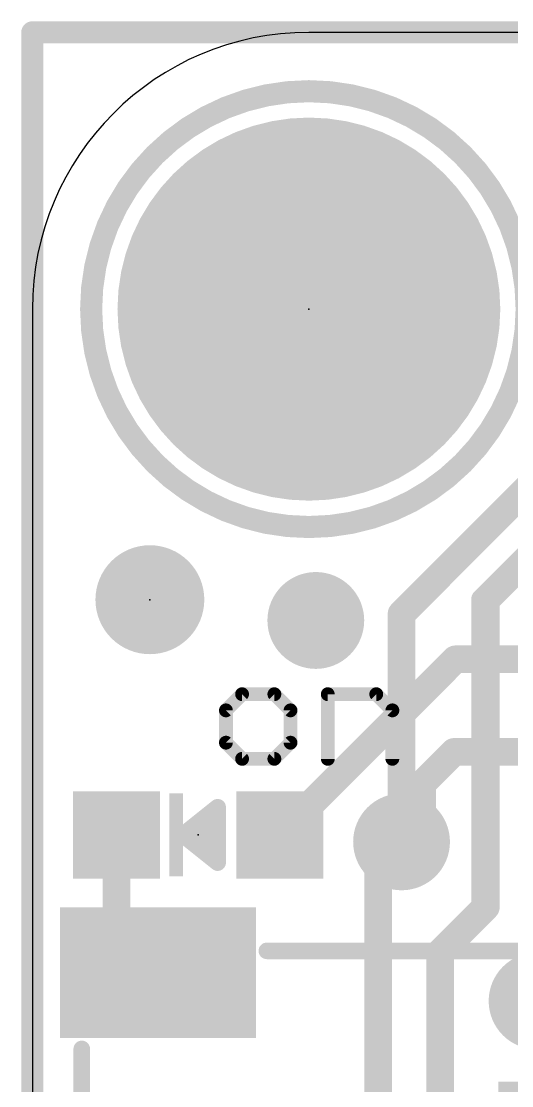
# Model space of a CAD drawing. Extents: x -0.1 to 34.1, y -8.2 to 23.
# Drawn here: x -0.1 to 4.4, y 13.19 to 22.96 of the extents above; entities that cross this region are included whole.
import ezdxf

# ---------------------------------------------------------------- set-up
doc = ezdxf.new("R2010")
doc.units = 0
for name, color, linetype in [('1', 12, 'CONTINUOUS'), ('16', 5, 'CONTINUOUS'), ('17', 110, 'CONTINUOUS'), ('18', 110, 'CONTINUOUS'), ('20', 53, 'CONTINUOUS'), ('21', 40, 'CONTINUOUS'), ('23', 40, 'CONTINUOUS')]:
    doc.layers.add(name, color=color, linetype=linetype)

# ---------------------------------------------------------------- blocks, each defined once
blk = doc.blocks.new('RECT')
blk.add_solid([(-0.5, -0.5), (0.5, -0.5), (-0.5, 0.5), (0.5, 0.5)])
blk = doc.blocks.new('PIE')
at = {"const_width": 0.5}
blk.add_lwpolyline([(0, -0.25, 1), (0, 0.25, 1), (0, -0.25)], format="xyb", dxfattribs=at)
blk = doc.blocks.new('ROUNDP')
at = {"const_width": 0.5}
blk.add_lwpolyline([(0, -0.25, 1), (0, 0.25, 1), (0, -0.25)], format="xyb", dxfattribs=at)
blk = doc.blocks.new('ROUNDV')
at = {"const_width": 0.5}
blk.add_lwpolyline([(0, -0.25, 1), (0, 0.25, 1), (0, -0.25)], format="xyb", dxfattribs=at)

msp = doc.modelspace()

# ---------------------------------------------------------------- linework, layer by layer
at = {"layer": '1'}
for points, const_width in [([(0, 22.86), (0, 0)], 0.2032), ([(25.4, 22.86), (0, 22.86)], 0.2032), ([(3.886, 17.106), (2.274, 15.494)], 0.254), ([(4.7325, 17.106), (3.886, 17.106)], 0.254), ([(3.8735, 16.256), (3.5814, 15.9639)], 0.254), ([(5.6325, 16.256), (3.8735, 16.256)], 0.254), ([(3.5814, 15.621), (3.5814, 15.9639)], 0.254), ([(3.3909, 15.4305), (3.5814, 15.621)], 0.254), ([(0.774, 15.494), (0.774, 14.61)], 0.254), ([(3.3909, 15.4305), (3.175, 15.2146)], 0.254), ([(3.175, 15.2146), (3.175, 12.057)], 0.254), ([(0.774, 14.61), (1.154, 14.23)], 0.254)]:
    msp.add_lwpolyline(points, dxfattribs=dict(at, const_width=const_width))
for points, const_width in [([(0.0508, 22.86, 1), (-0.0508, 22.86)], 0.1016), ([(0, 22.9108, 1), (0, 22.8092)], 0.1016), ([(3.886, 17.1695, 1), (3.886, 17.0425)], 0.127), ([(3.9309, 17.0611, 1), (3.8411, 17.1509)], 0.127), ([(3.8735, 16.3195, 1), (3.8735, 16.1925)], 0.127), ([(3.9184, 16.2111, 1), (3.8286, 16.3009)], 0.127), ([(3.6449, 15.9639, 1), (3.5179, 15.9639)], 0.127), ([(3.5365, 16.0088, 1), (3.6263, 15.919)], 0.127), ([(3.6263, 15.5761, 1), (3.5365, 15.6659)], 0.127), ([(3.5179, 15.621, 1), (3.6449, 15.621)], 0.127), ([(0.8375, 15.494, 1), (0.7105, 15.494)], 0.127), ([(2.2291, 15.5389, 1), (2.3189, 15.4491)], 0.127), ([(3.346, 15.4754, 1), (3.4358, 15.3856)], 0.127), ([(3.4358, 15.3856, 1), (3.346, 15.4754)], 0.127), ([(3.2385, 15.2146, 1), (3.1115, 15.2146)], 0.127), ([(3.1301, 15.2595, 1), (3.2199, 15.1697)], 0.127), ([(0.8189, 14.6549, 1), (0.7291, 14.5651)], 0.127), ([(0.7105, 14.61, 1), (0.8375, 14.61)], 0.127), ([(1.1091, 14.1851, 1), (1.1989, 14.2749)], 0.127)]:
    msp.add_lwpolyline(points, format="xyb", dxfattribs=dict(at, const_width=const_width))
at = {"layer": '16'}
for points, const_width in [([(0, 22.86), (0, 0)], 0.2032), ([(25.4, 22.86), (0, 22.86)], 0.2032), ([(6.35, 19.8352), (4.1656, 17.6508)], 0.254), ([(5.08, 19.2117), (3.3909, 17.5226)], 0.254), ([(4.1656, 17.6508), (4.1656, 14.8336)], 0.254), ([(3.3909, 17.5226), (3.3909, 15.4305)], 0.254), ([(4.1656, 14.8336), (3.7465, 14.4145)], 0.254), ([(3.7465, 14.4145), (3.7465, 12.192)], 0.254)]:
    msp.add_lwpolyline(points, dxfattribs=dict(at, const_width=const_width))
for points, const_width in [([(0.0508, 22.86, 1), (-0.0508, 22.86)], 0.1016), ([(0, 22.9108, 1), (0, 22.8092)], 0.1016), ([(4.2291, 17.6508, 1), (4.1021, 17.6508)], 0.127), ([(4.1207, 17.6957, 1), (4.2105, 17.6059)], 0.127), ([(3.4544, 17.5226, 1), (3.3274, 17.5226)], 0.127), ([(3.346, 17.5675, 1), (3.4358, 17.4777)], 0.127), ([(3.3274, 15.4305, 1), (3.4544, 15.4305)], 0.127), ([(4.2105, 14.7887, 1), (4.1207, 14.8785)], 0.127), ([(4.1021, 14.8336, 1), (4.2291, 14.8336)], 0.127), ([(3.81, 14.4145, 1), (3.683, 14.4145)], 0.127), ([(3.7016, 14.4594, 1), (3.7914, 14.3696)], 0.127)]:
    msp.add_lwpolyline(points, format="xyb", dxfattribs=dict(at, const_width=const_width))
at = {"layer": '20'}
for p, q in [((22.86, 22.86), (2.54, 22.86)), ((0, 20.32), (0, 2.54))]:
    msp.add_line(p, q, dxfattribs=at)
msp.add_arc((2.54, 20.32), 2.54, 90, 180, dxfattribs=at)
at = {"layer": '21'}
for points, const_width in [([(2.54, 18.32, 1), (2.54, 22.32, 1), (2.54, 18.32)], 0.2032), ([(4.1833, 17.656, 1), (4.0817, 17.656)], 0.1016), ([(1.9263, 16.8174, 1), (1.9263, 16.7539)], 0.0635), ([(1.9487, 16.7632, 1), (1.9038, 16.8081)], 0.0635), ([(2.2453, 16.8081, 1), (2.2004, 16.7632)], 0.0635), ([(2.2229, 16.7539, 1), (2.2229, 16.8174)], 0.0635), ([(2.7453, 16.7857, 1), (2.6818, 16.7857)], 0.0635), ([(2.7135, 16.8174, 1), (2.7135, 16.7539)], 0.0635), ([(3.1808, 16.8081, 1), (3.1359, 16.7632)], 0.0635), ([(3.1584, 16.7539, 1), (3.1584, 16.8174)], 0.0635), ([(1.7555, 16.6598, 1), (1.8005, 16.6149)], 0.0635), ([(1.8097, 16.6374, 1), (1.7463, 16.6374)], 0.0635), ([(2.4029, 16.6374, 1), (2.3394, 16.6374)], 0.0635), ([(2.3487, 16.6149, 1), (2.3936, 16.6598)], 0.0635), ([(3.3384, 16.6374, 1), (3.2749, 16.6374)], 0.0635), ([(3.2842, 16.6149, 1), (3.3291, 16.6598)], 0.0635), ([(1.8005, 16.3632, 1), (1.7555, 16.3183)], 0.0635), ([(1.7463, 16.3408, 1), (1.8097, 16.3408)], 0.0635), ([(2.3394, 16.3408, 1), (2.4029, 16.3408)], 0.0635), ([(2.3936, 16.3183, 1), (2.3487, 16.3632)], 0.0635), ([(1.9263, 16.2242, 1), (1.9263, 16.1608)], 0.0635), ([(1.9038, 16.17, 1), (1.9487, 16.215)], 0.0635), ([(2.2004, 16.215, 1), (2.2453, 16.17)], 0.0635), ([(2.2229, 16.1608, 1), (2.2229, 16.2242)], 0.0635), ([(2.6818, 16.1925, 1), (2.7453, 16.1925)], 0.0635), ([(3.2749, 16.1925, 1), (3.3384, 16.1925)], 0.0635), ([(1.6383, 15.7353, 1), (1.6383, 15.6591)], 0.0762), ([(1.7399, 15.748, 1), (1.6637, 15.748)], 0.0762), ([(1.7256, 15.7182, 1), (1.678, 15.7778)], 0.0762), ([(1.7018, 15.6591, 1), (1.7018, 15.7353)], 0.0762), ([(1.4081, 15.5238, 1), (1.3605, 15.4642)], 0.0762), ([(1.3605, 15.5238, 1), (1.4081, 15.4642)], 0.0762), ([(1.4478, 15.5829, 1), (1.4478, 15.5067)], 0.0762), ([(1.7018, 15.5067, 1), (1.7018, 15.5829)], 0.0762), ([(1.5113, 15.4305, 1), (1.5113, 15.3543)], 0.0762), ([(1.7018, 15.3543, 1), (1.7018, 15.4305)], 0.0762), ([(1.6637, 15.24, 1), (1.7399, 15.24)], 0.0762), ([(1.678, 15.2102, 1), (1.7256, 15.2698)], 0.0762), ([(4.0817, 14.856, 1), (4.1833, 14.856)], 0.1016), ([(2.154, 14.4681, 1), (2.154, 14.3919)], 0.0762), ([(0.4921, 13.53, 1), (0.4159, 13.53)], 0.0762)]:
    msp.add_lwpolyline(points, format="xyb", dxfattribs=dict(at, const_width=const_width))
for points, const_width in [([(4.1325, 14.856), (4.1325, 17.656)], 0.2032), ([(1.9263, 16.7857), (1.778, 16.6374)], 0.127), ([(2.2229, 16.7857), (1.9263, 16.7857)], 0.127), ([(2.3712, 16.6374), (2.2229, 16.7857)], 0.127), ([(2.7135, 16.1925), (2.7135, 16.7857)], 0.127), ([(2.7135, 16.7857), (3.1584, 16.7857)], 0.127), ([(3.1584, 16.7857), (3.3067, 16.6374)], 0.127), ([(1.778, 16.6374), (1.778, 16.3408)], 0.127), ([(2.3712, 16.3408), (2.3712, 16.6374)], 0.127), ([(3.3067, 16.6374), (3.3067, 16.1925)], 0.127), ([(1.778, 16.3408), (1.9263, 16.1925)], 0.127), ([(2.2229, 16.1925), (2.3712, 16.3408)], 0.127), ([(1.9263, 16.1925), (2.2229, 16.1925)], 0.127), ([(1.7018, 15.748), (1.3843, 15.494)], 0.1524), ([(1.6383, 15.6972), (1.7018, 15.6972)], 0.1524), ([(1.7018, 15.24), (1.7018, 15.748)], 0.1524), ([(1.3843, 15.494), (1.7018, 15.24)], 0.1524), ([(1.4478, 15.5448), (1.7018, 15.5448)], 0.1524), ([(1.5113, 15.3924), (1.7018, 15.3924)], 0.1524), ([(2.154, 14.43), (4.754, 14.43)], 0.1524), ([(0.454, 13.53), (0.454, 9.33)], 0.1524)]:
    msp.add_lwpolyline(points, dxfattribs=dict(at, const_width=const_width))
at = {"layer": '23'}
for p in [(2.54, 20.32), (1.0795, 17.653), (1.524, 15.494)]:
    msp.add_point(p, dxfattribs=at)

# ---------------------------------------------------------------- block references
at = {"layer": '1'}
msp.add_blockref('PIE', (1.0795, 17.653), dxfattribs=at)
at = {"layer": '1', "xscale": 0.8, "yscale": 0.8, "rotation": 90}
for p in [(0.774, 15.494), (2.274, 15.494)]:
    msp.add_blockref('RECT', p, dxfattribs=at)
at = {"layer": '1'}
for p, xscale, yscale in [((1.154, 14.23), 1.8, 1.2), ((5.054, 12.93), 1.55, 0.6)]:
    msp.add_blockref('RECT', p, dxfattribs=dict(at, xscale=xscale, yscale=yscale))
at = {"layer": '17', "xscale": 3.516, "yscale": 3.516}
msp.add_blockref('ROUNDP', (2.54, 20.32), dxfattribs=at)
msp.add_blockref('ROUNDP', (2.54, 20.32), dxfattribs=at)
at = {"layer": '18', "xscale": 0.889, "yscale": 0.889}
for p in [(2.6035, 17.4625), (2.6035, 17.4625), (3.3909, 15.4305), (3.3909, 15.4305), (4.6355, 13.97), (4.6355, 13.97)]:
    msp.add_blockref('ROUNDV', p, dxfattribs=at)
at = {"layer": '21', "xscale": 0.762, "yscale": 0.127, "rotation": 90}
msp.add_blockref('RECT', (1.3208, 15.494), dxfattribs=at)

doc.saveas('drawing.dxf')
